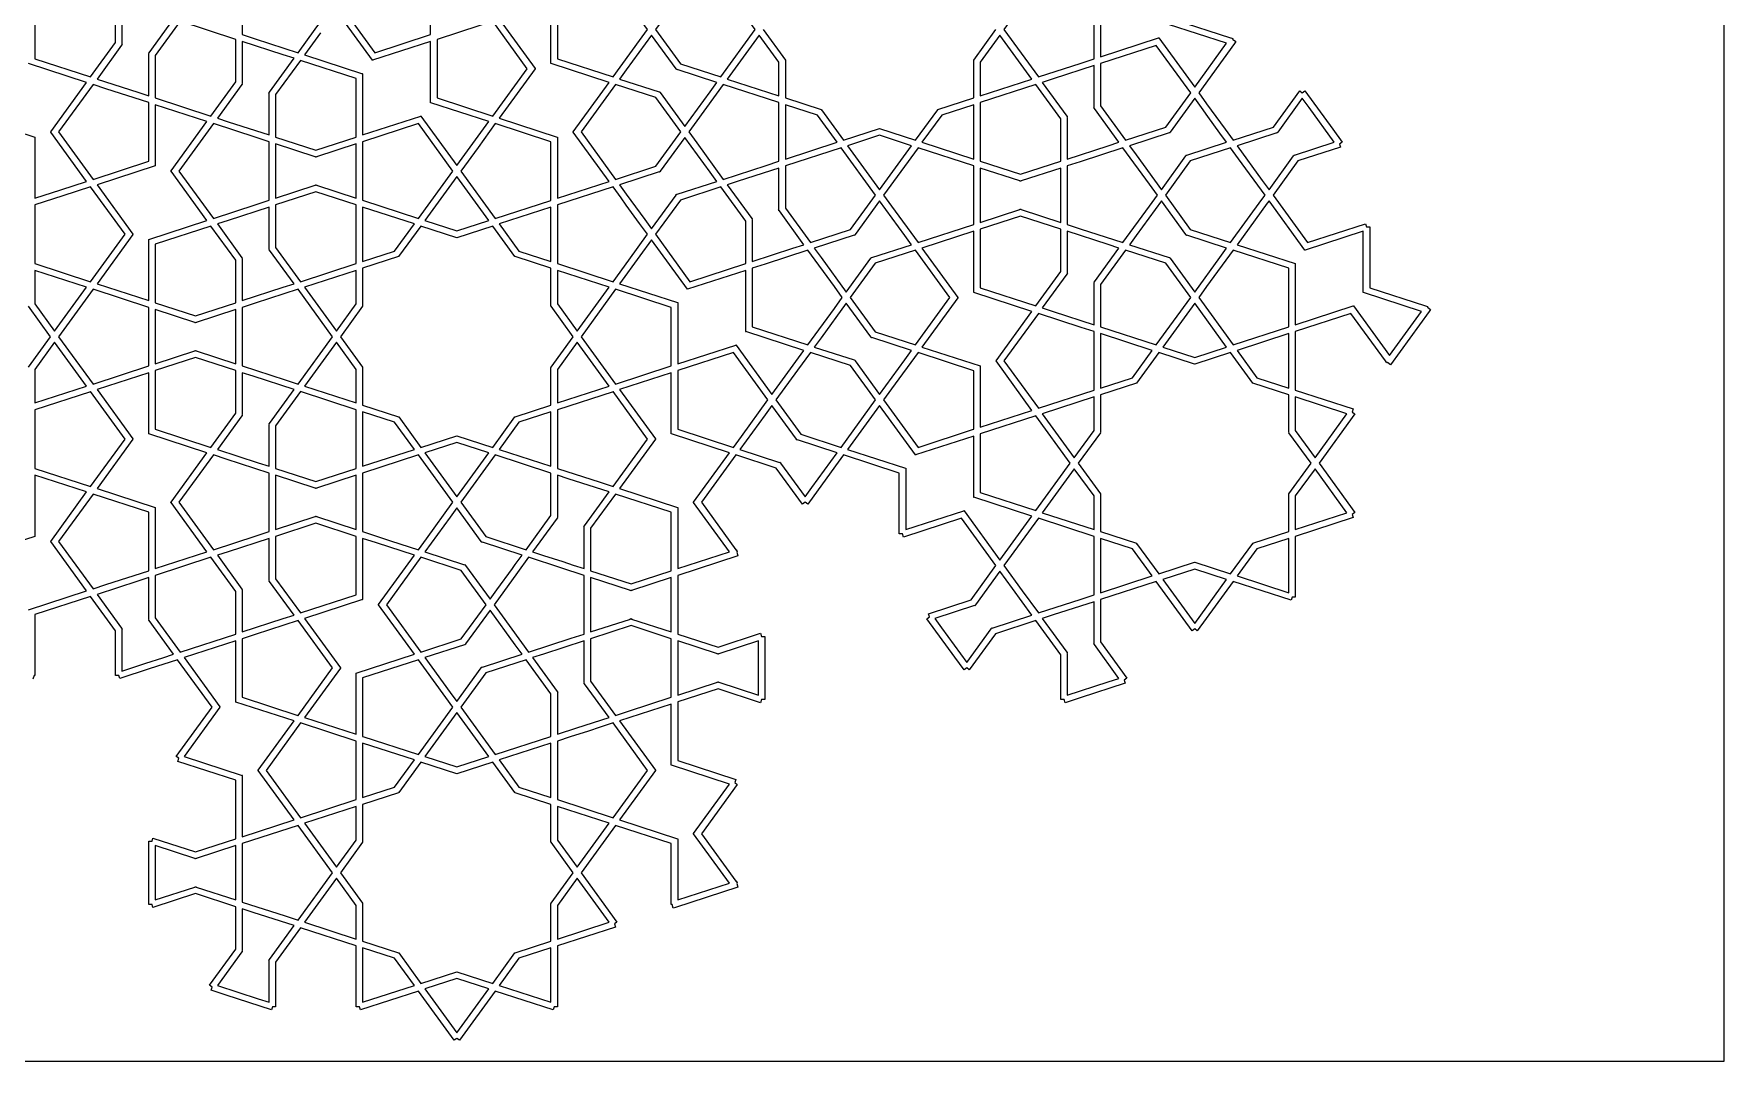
# Model space of a CAD drawing. Header units: millimetres. Extents: x -355 to 355, y -355 to 355.
# Drawn here: x -37.6 to 355, y -355 to -116.4 of the extents above; entities that cross this region are included whole.
import ezdxf

# ---------------------------------------------------------------- set-up
doc = ezdxf.new("R2010")
doc.units = ezdxf.units.MM
for name, color, linetype, true_color in [('canvas_boundary', 7, 'Continuous', 0x505050), ('strapwork_inner', 7, 'Continuous', 0xff8000), ('strapwork_outer', 7, 'Continuous', 0xff0000)]:
    doc.layers.add(name, color=color, linetype=linetype, true_color=true_color)

msp = doc.modelspace()

# ---------------------------------------------------------------- linework, layer by layer
at = {"layer": 'canvas_boundary'}
msp.add_lwpolyline([(-355, -355), (355, -355), (355, 355), (-355, 355)], close=True, dxfattribs=at)
at = {"layer": 'strapwork_inner', "true_color": 0xff8000}
for points in [[(23.8, -120.81), (27.8, -115.3), (31.8, -109.8), (27.8, -104.3), (23.8, -98.79), (10.86, -103), (10.86, -116.6), (13.86, -117.58)], [(48.8, -98.79), (39.44, -101.84), (33.65, -109.8), (41.65, -120.81), (54.59, -116.6), (54.59, -106.76)], [(-18.59, -108.61), (-27.95, -105.57), (-37.31, -108.61), (-37.31, -122.22), (-24.38, -126.42), (-18.59, -118.45)], [(103.12, -112.87), (103.12, -112.87), (96.98, -104.41), (87.03, -107.64), (84.04, -108.61), (84.04, -122.22), (96.98, -126.42), (103.12, -117.96), (103.12, -117.96), (104.97, -115.41)], [(121.98, -104.41), (112.61, -107.45), (106.83, -115.41), (112.61, -123.38), (121.98, -126.42), (129.97, -115.41)], [(205.67, -123.19), (208.67, -122.22), (208.67, -108.61), (195.73, -104.41), (195.72, -104.42), (187.73, -115.41), (195.73, -126.42)], [(-10.86, -121.12), (-10.94, -121.06), (-10.86, -120.97), (-10.86, -120.84), (-10.77, -120.84), (-5.08, -113), (-14.56, -109.92), (-17.09, -109.1), (-17.09, -118.79), (-17.02, -118.84), (-17.09, -118.94), (-17.09, -119.07), (-17.18, -119.07), (-22.88, -126.91), (-13.4, -129.99), (-10.86, -130.81)], [(-9.36, -131.3), (3.58, -135.5), (9.36, -127.54), (9.36, -117.69), (-3.58, -113.49), (-9.36, -121.45)], [(69.03, -113.49), (69.02, -113.49), (66.03, -114.46), (56.09, -117.69), (56.09, -131.3), (69.03, -135.5), (77.02, -124.5)], [(105.9, -116.69), (100.04, -124.75), (100.04, -124.75), (98.48, -126.91), (107.7, -129.9), (107.77, -129.85), (107.84, -129.95), (107.96, -129.99), (107.93, -130.07), (113.63, -137.91), (119.49, -129.85), (119.49, -129.85), (121.05, -127.7), (111.83, -124.7), (111.76, -124.75), (111.69, -124.65), (111.57, -124.62), (111.6, -124.53)], [(130.9, -116.69), (123.48, -126.91), (135.49, -130.81), (135.49, -123)], [(182.21, -130.81), (194.23, -126.91), (186.8, -116.69), (182.21, -123)], [(20.34, -121.26), (10.86, -118.18), (10.86, -127.87), (10.93, -127.92), (10.86, -128.02), (10.86, -128.15), (10.77, -128.15), (5.08, -135.99), (7.61, -136.81), (17.09, -139.89), (17.09, -130.2), (17.01, -130.15), (17.09, -130.05), (17.09, -129.92), (17.18, -129.92), (22.87, -122.08)], [(225.31, -138.07), (231.1, -130.12), (231.1, -130.11), (223.1, -119.1), (210.17, -123.31), (210.17, -133.15), (215.95, -141.12)], [(37.31, -126.77), (24.37, -122.57), (18.59, -130.53), (18.59, -140.38), (27.95, -143.42), (37.31, -140.38)], [(214.45, -141.6), (208.75, -133.76), (208.67, -133.76), (208.67, -133.64), (208.59, -133.54), (208.67, -133.49), (208.67, -123.79), (199.19, -126.87), (196.65, -127.7), (202.35, -135.54), (202.44, -135.54), (202.44, -135.66), (202.51, -135.76), (202.44, -135.81), (202.44, -145.51), (211.92, -142.43)], [(-20.81, -129.16), (-23.8, -128.18), (-31.8, -139.19), (-23.8, -150.2), (-10.86, -145.99), (-10.86, -132.39)], [(106.91, -131.23), (97.55, -128.18), (89.55, -139.19), (97.55, -150.2), (106.91, -147.15), (112.7, -139.19)], [(132.49, -146.97), (135.49, -145.99), (135.49, -132.39), (122.55, -128.18), (116.4, -136.64), (116.4, -136.64), (114.55, -139.19), (116.4, -141.74), (116.4, -141.74), (122.55, -150.2), (132.49, -146.97)], [(195.15, -128.18), (182.21, -132.39), (182.21, -145.99), (191.58, -149.03), (200.94, -145.99), (200.94, -136.15)], [(-10.86, -164.16), (-10.86, -164.14), (-10.83, -164.14), (2.65, -159.76), (-5.68, -148.3), (-5.71, -148.28), (-5.7, -148.27), (-5.71, -148.26), (-5.68, -148.24), (2.65, -136.78), (-9.36, -132.87), (-9.36, -147.05), (-9.35, -147.08), (-9.36, -147.08), (-9.36, -147.09), (-9.4, -147.09), (-22.88, -151.47), (-14.54, -162.94), (-14.52, -162.96), (-14.52, -162.97), (-14.52, -162.97), (-14.54, -162.99), (-22.88, -174.46), (-10.86, -178.36), (-10.86, -164.19), (-10.87, -164.16)], [(149, -141.6), (144.41, -135.29), (136.99, -132.88), (136.99, -145.51)], [(168.7, -141.6), (180.71, -145.51), (180.71, -132.88), (173.29, -135.29)], [(230, -144.77), (229.97, -144.68), (230.09, -144.64), (230.16, -144.54), (230.23, -144.6), (239.45, -141.6), (237.89, -139.45), (235.08, -135.58), (233.59, -133.54), (232.03, -131.38), (226.33, -139.23), (226.36, -139.31), (226.24, -139.35), (226.17, -139.45), (226.1, -139.4), (216.88, -142.39), (218.44, -144.54), (224.3, -152.61)], [(251.1, -139.4), (241.88, -142.39), (247.74, -150.46), (249.3, -152.61), (255, -144.77), (254.97, -144.68), (255.09, -144.64), (255.16, -144.54), (255.23, -144.6), (264.45, -141.6), (258.59, -133.54), (257.03, -131.38), (251.33, -139.23), (251.36, -139.31), (251.24, -139.35), (251.17, -139.45)], [(4.15, -137.26), (-3.85, -148.27), (4.15, -159.28), (14.09, -156.05), (14.09, -156.05), (17.09, -155.07), (17.09, -151.92), (17.09, -151.92), (17.09, -141.47), (14.09, -140.5), (4.16, -137.27), (4.16, -137.27)], [(38.81, -155.07), (51.75, -159.28), (59.75, -148.27), (51.75, -137.26), (38.81, -141.47), (38.81, -151.92), (38.81, -151.92)], [(69.6, -137.27), (65.6, -142.77), (61.6, -148.27), (69.6, -159.28), (82.53, -155.08), (82.54, -155.07), (82.54, -141.47)], [(107.69, -148.48), (98.48, -151.47), (100.04, -153.63), (104.34, -159.54), (105.9, -161.69), (111.6, -153.85), (111.57, -153.76), (111.69, -153.73), (111.76, -153.63), (111.83, -153.68), (121.05, -150.68), (119.49, -148.53), (119.49, -148.53), (113.63, -140.47), (107.93, -148.31), (107.96, -148.39), (107.84, -148.43), (107.77, -148.53)], [(166.28, -142.39), (158.85, -139.98), (151.43, -142.39), (158.85, -152.61)], [(18.59, -141.96), (18.59, -144.62), (18.59, -144.62), (18.59, -154.59), (27.8, -151.59), (27.83, -151.51), (27.95, -151.54), (28.07, -151.51), (28.09, -151.59), (37.31, -154.59), (37.31, -144.62), (37.31, -144.62), (37.31, -141.96), (28.09, -144.95), (28.07, -145.04), (27.95, -145), (27.83, -145.04), (27.8, -144.95)], [(152.14, -161.85), (157.92, -153.89), (149.93, -142.88), (136.99, -147.08), (136.99, -156.93), (142.78, -164.89)], [(167.78, -142.88), (159.78, -153.89), (161.63, -156.43), (167.78, -164.89), (180.71, -160.69), (180.71, -157.54), (180.71, -150.23), (180.71, -147.08)], [(202.44, -157.54), (202.44, -160.69), (205.44, -161.66), (215.38, -164.89), (221.52, -156.43), (223.38, -153.89), (221.52, -151.34), (215.38, -142.88), (205.44, -146.11), (202.44, -147.08), (202.44, -150.23)], [(225.23, -153.89), (231.02, -161.85), (240.38, -164.89), (247.64, -154.89), (248.38, -153.89), (242.23, -145.43), (240.38, -142.88), (231.02, -145.92)], [(141.28, -165.38), (135.58, -157.54), (135.49, -157.54), (135.49, -157.41), (135.42, -157.31), (135.49, -157.26), (135.49, -147.57), (126.01, -150.65), (126.01, -150.65), (123.48, -151.47), (129.17, -159.31), (129.26, -159.31), (129.26, -159.44), (129.34, -159.54), (129.26, -159.59), (129.26, -169.28), (138.74, -166.2), (138.74, -166.2)], [(191.46, -157.12), (191.58, -157.16), (191.69, -157.12), (191.72, -157.2), (200.94, -160.2), (200.94, -157.54), (200.94, -150.23), (200.94, -147.57), (191.72, -150.57), (191.69, -150.65), (191.58, -150.61), (191.46, -150.65), (191.43, -150.57), (182.21, -147.57), (182.21, -150.23), (182.21, -157.54), (182.21, -160.2), (191.43, -157.2)], [(-24.38, -173.97), (-16.38, -162.97), (-24.38, -151.96), (-30.84, -154.06), (-37.31, -156.16), (-37.31, -169.77), (-24.39, -173.97)], [(60.68, -162.18), (68.1, -159.77), (60.68, -149.55), (53.25, -159.76)], [(104.97, -162.97), (103.12, -160.42), (100.04, -156.18), (98.83, -154.51), (96.98, -151.96), (84.04, -156.16), (84.04, -169.77), (96.98, -173.97), (100.63, -168.95)], [(127.76, -159.92), (121.98, -151.96), (112.61, -155), (106.83, -162.96), (106.83, -162.97), (114.82, -173.97), (127.76, -169.77)], [(7.61, -159.73), (7.61, -159.73), (5.08, -160.55), (10.77, -168.4), (10.86, -168.4), (10.86, -168.52), (10.93, -168.62), (10.86, -168.67), (10.86, -178.36), (20.34, -175.28), (20.34, -175.28), (22.87, -174.46), (17.18, -166.62), (17.09, -166.62), (17.09, -166.5), (17.01, -166.4), (17.09, -166.34), (17.09, -156.65)], [(37.31, -156.16), (27.95, -153.12), (18.59, -156.16), (18.59, -166.01), (24.37, -173.97), (37.31, -169.77)], [(38.81, -156.65), (38.81, -169.28), (46.24, -166.87), (50.82, -160.55)], [(82.54, -156.65), (70.53, -160.55), (75.11, -166.87), (82.54, -169.28)], [(166.28, -165.38), (164.71, -163.23), (158.85, -155.16), (153.15, -163), (153.18, -163.09), (153.07, -163.13), (152.99, -163.23), (152.92, -163.17), (143.7, -166.17), (145.27, -168.32), (145.27, -168.32), (151.13, -176.39), (156.82, -168.54), (156.8, -168.46), (156.91, -168.42), (156.99, -168.32), (157.06, -168.37)], [(237.89, -168.32), (239.45, -166.17), (230.23, -163.17), (230.16, -163.23), (230.09, -163.13), (229.97, -163.09), (230, -163), (224.3, -155.16), (218.44, -163.23), (216.88, -165.38), (226.1, -168.37), (226.17, -168.32), (226.24, -168.42), (226.36, -168.46), (226.33, -168.54), (232.03, -176.39)], [(249.3, -155.16), (248.86, -155.77), (241.88, -165.38), (255.36, -169.76), (255.39, -169.76), (255.39, -169.77), (255.4, -169.77), (255.39, -169.8), (255.39, -183.98), (268.87, -179.6), (268.9, -179.58), (268.9, -179.59), (268.91, -179.58), (268.92, -179.61), (277.25, -191.08), (284.68, -180.86), (271.2, -176.48), (271.17, -176.48), (271.17, -176.47), (271.16, -176.47), (271.17, -176.44), (271.17, -162.26), (257.69, -166.64), (257.66, -166.66), (257.65, -166.65), (257.64, -166.66), (257.63, -166.63)], [(191.58, -158.74), (182.21, -161.78), (182.21, -175.38), (195.15, -179.59), (200.94, -171.62), (200.94, -161.78)], [(-9.36, -178.85), (0, -181.89), (9.36, -178.85), (9.36, -169.01), (3.58, -161.04), (-9.36, -165.25)], [(74.23, -168.09), (74.17, -168.13), (69.03, -161.04), (60.69, -163.75), (60.68, -163.69), (60.66, -163.75), (52.32, -161.04), (47.17, -168.13), (47.13, -168.09), (47.14, -168.15), (38.81, -170.86), (38.81, -179.62), (38.75, -179.62), (38.8, -179.66), (33.65, -186.74), (38.8, -193.83), (38.75, -193.87), (38.81, -193.87), (38.81, -202.63), (47.14, -205.33), (47.13, -205.39), (47.18, -205.36), (52.32, -212.44), (60.66, -209.74), (60.68, -209.8), (60.69, -209.74), (69.03, -212.44), (74.18, -205.36), (74.23, -205.39), (74.21, -205.33), (82.54, -202.63), (82.54, -193.87), (82.6, -193.87), (82.55, -193.83), (87.7, -186.74), (82.55, -179.66), (82.6, -179.62), (82.54, -179.62), (82.54, -170.86), (74.21, -168.15)], [(105.9, -164.24), (103.2, -167.96), (98.48, -174.46), (111.96, -178.84), (111.99, -178.84), (111.99, -178.85), (112, -178.85), (111.99, -178.88), (111.99, -193.06), (125.47, -188.68), (125.49, -188.66), (125.5, -188.67), (125.51, -188.66), (125.52, -188.69), (133.85, -200.16), (138.79, -193.37), (141.28, -189.94), (127.8, -185.56), (127.76, -185.56), (127.76, -185.55), (127.75, -185.55), (127.76, -185.52), (127.76, -171.35), (114.28, -175.73), (114.26, -175.74), (114.25, -175.74), (114.24, -175.74), (114.23, -175.71)], [(180.71, -162.26), (168.7, -166.17), (177.03, -177.63), (177.06, -177.65), (177.05, -177.66), (177.06, -177.67), (177.03, -177.69), (168.7, -189.16), (182.18, -193.54), (182.21, -193.54), (182.21, -193.55), (182.22, -193.55), (182.21, -193.58), (182.21, -207.75), (194.23, -203.85), (185.9, -192.38), (185.87, -192.36), (185.88, -192.36), (185.87, -192.35), (185.9, -192.33), (194.23, -180.86), (180.75, -176.48), (180.71, -176.48), (180.71, -176.47), (180.7, -176.47), (180.71, -176.44)], [(202.44, -162.26), (202.44, -171.96), (202.51, -172.01), (202.44, -172.11), (202.44, -172.23), (202.35, -172.23), (196.65, -180.07), (199.19, -180.9), (208.67, -183.98), (208.67, -174.28), (208.59, -174.23), (208.67, -174.13), (208.67, -174.01), (208.75, -174.01), (214.45, -166.17), (211.92, -165.34)], [(129.26, -170.86), (129.26, -184.46), (142.2, -188.67), (142.21, -188.66), (142.21, -188.66), (148.35, -180.21), (148.35, -180.21), (150.2, -177.66), (148.35, -175.11), (148.35, -175.11), (142.2, -166.65), (132.26, -169.89), (132.26, -169.89)], [(152.05, -177.66), (157.84, -185.63), (167.2, -188.67), (175.2, -177.66), (167.2, -166.65), (167.19, -166.66), (157.84, -169.7)], [(231.1, -177.66), (225.31, -169.7), (215.95, -166.65), (210.17, -174.62), (210.17, -184.46), (223.1, -188.67)], [(240.95, -188.67), (253.89, -184.46), (253.89, -170.86), (240.95, -166.65), (240.95, -166.66), (234.81, -175.11), (232.96, -177.66)], [(-37.31, -179.15), (-32.73, -185.47), (-25.3, -175.25), (-37.31, -171.35)], [(25.3, -175.25), (32.72, -185.47), (37.31, -179.15), (37.31, -171.35)], [(96.05, -175.25), (84.04, -171.35), (84.04, -179.15), (88.63, -185.47)], [(-10.86, -179.94), (-23.8, -175.74), (-31.8, -186.74), (-23.8, -197.75), (-10.86, -193.54), (-10.86, -190.39)], [(10.86, -183.09), (10.86, -193.54), (20.81, -196.78), (20.81, -196.78), (23.8, -197.75), (31.8, -186.74), (23.8, -175.74), (13.86, -178.97), (13.86, -178.97), (10.86, -179.94), (10.86, -183.09)], [(110.49, -193.55), (110.49, -179.94), (97.55, -175.74), (97.54, -175.74), (89.55, -186.74), (97.55, -197.75)], [(0, -183.47), (-0.12, -183.51), (-0.15, -183.42), (-9.36, -180.43), (-9.36, -183.09), (-9.36, -193.06), (-0.15, -190.06), (-0.12, -189.98), (0, -190.01), (0.12, -189.98), (0.14, -190.06), (9.36, -193.06), (9.36, -190.4), (9.36, -190.4), (9.36, -180.43), (0.14, -183.42), (0.12, -183.51)], [(151.13, -178.94), (145.27, -187), (145.27, -187), (143.7, -189.15), (152.92, -192.15), (152.99, -192.1), (153.07, -192.2), (153.18, -192.24), (153.15, -192.32), (158.85, -200.16), (164.71, -192.1), (164.71, -192.1), (166.28, -189.94), (157.06, -186.95), (156.99, -187), (156.91, -186.9), (156.8, -186.86), (156.82, -186.78)], [(224.6, -189.16), (232.03, -191.57), (239.45, -189.16), (232.03, -178.94)], [(187.73, -192.36), (195.73, -203.36), (208.67, -199.16), (208.67, -185.55), (205.67, -184.58), (195.73, -181.35)], [(-37.31, -194.33), (-37.31, -202.14), (-25.3, -198.24), (-32.73, -188.02)], [(37.31, -194.33), (32.72, -188.02), (25.3, -198.24), (37.31, -202.14)], [(84.04, -194.33), (84.04, -202.14), (96.05, -198.24), (88.63, -188.02)], [(210.17, -186.04), (210.17, -198.67), (217.59, -196.26), (222.18, -189.94)], [(253.89, -186.04), (241.88, -189.94), (246.47, -196.26), (253.89, -198.67)], [(-9.36, -208.24), (3.58, -212.44), (9.36, -204.48), (9.36, -194.63), (0, -191.59), (-9.36, -194.63)], [(132.92, -201.44), (124.93, -190.43), (111.99, -194.63), (111.99, -208.24), (124.93, -212.44), (126.78, -209.9)], [(140.57, -209.4), (149.93, -212.44), (157.92, -201.44), (152.14, -193.47), (142.78, -190.43), (139.79, -194.54), (134.78, -201.44)], [(167.78, -212.44), (180.7, -208.24), (180.71, -208.24), (180.71, -194.64), (167.78, -190.43), (161.63, -198.89), (161.63, -198.89), (159.78, -201.44)], [(210.1, -209.01), (210.15, -209.04), (205, -216.13), (210.15, -223.22), (210.1, -223.26), (210.17, -223.26), (210.17, -232.02), (218.5, -234.72), (218.48, -234.78), (218.53, -234.75), (223.68, -241.83), (232.01, -239.13), (232.03, -239.19), (232.05, -239.13), (240.38, -241.83), (245.53, -234.75), (245.58, -234.78), (245.56, -234.72), (253.89, -232.02), (253.89, -223.26), (253.95, -223.26), (253.9, -223.22), (259.05, -216.13), (253.9, -209.05), (253.95, -209.01), (253.89, -209.01), (253.89, -200.25), (245.56, -197.54), (245.58, -197.48), (245.53, -197.52), (240.38, -190.43), (232.05, -193.14), (232.03, -193.08), (232.01, -193.14), (223.68, -190.43), (218.53, -197.52), (218.48, -197.48), (218.5, -197.54), (210.17, -200.25), (210.17, -209.01)], [(-9.4, -226.39), (-9.36, -226.39), (-9.36, -226.4), (-9.35, -226.41), (-9.36, -226.44), (-9.36, -240.61), (2.65, -236.71), (-5.68, -225.24), (-5.71, -225.22), (-5.7, -225.21), (-5.71, -225.2), (-5.68, -225.19), (2.65, -213.72), (-10.83, -209.34), (-10.86, -209.34), (-10.86, -209.33), (-10.87, -209.33), (-10.86, -209.3), (-10.86, -195.12), (-22.88, -199.02), (-14.54, -210.49), (-14.52, -210.51), (-14.52, -210.52), (-14.52, -210.53), (-14.54, -210.55), (-22.88, -222.01)], [(13.39, -195.95), (13.39, -195.94), (10.86, -195.12), (10.86, -204.81), (10.93, -204.87), (10.86, -204.97), (10.86, -205.09), (10.77, -205.09), (5.08, -212.93), (14.56, -216.01), (14.56, -216.01), (17.09, -216.83), (17.09, -207.14), (17.01, -207.09), (17.09, -206.99), (17.09, -206.87), (17.18, -206.87), (22.87, -199.03)], [(106.83, -210.53), (106.81, -210.55), (98.48, -222.01), (111.96, -226.39), (111.99, -226.39), (111.99, -226.4), (112, -226.41), (111.99, -226.44), (111.99, -240.61), (124, -236.71), (115.67, -225.24), (115.64, -225.22), (115.65, -225.21), (115.64, -225.21), (115.67, -225.19), (124, -213.72), (110.52, -209.34), (110.49, -209.34), (110.49, -209.33), (110.48, -209.33), (110.49, -209.3), (110.49, -195.12), (98.48, -199.03), (106.81, -210.49), (106.83, -210.51), (106.83, -210.52)], [(-16.38, -210.52), (-24.38, -199.51), (-24.39, -199.52), (-37.31, -203.72), (-37.31, -217.32), (-24.38, -221.52)], [(37.31, -203.72), (24.37, -199.51), (18.59, -207.48), (18.59, -217.32), (27.95, -220.36), (37.31, -217.32)], [(96.98, -221.53), (104.97, -210.52), (96.98, -199.51), (96.97, -199.52), (84.04, -203.72), (84.04, -217.32), (93.98, -220.55)], [(139.52, -210.64), (139.55, -210.55), (133.85, -202.71), (132.29, -204.87), (126.43, -212.93), (135.65, -215.93), (135.72, -215.87), (135.79, -215.97), (135.91, -216.01), (135.88, -216.1), (141.58, -223.94), (143.14, -221.78), (149, -213.72), (139.78, -210.72), (139.71, -210.78), (139.64, -210.68)], [(180.71, -224.04), (180.71, -224.02), (180.7, -224.02), (180.71, -223.99), (180.71, -209.82), (167.23, -214.2), (167.21, -214.22), (167.2, -214.21), (167.19, -214.21), (167.18, -214.18), (158.85, -202.71), (151.43, -212.93), (164.91, -217.31), (164.94, -217.31), (164.94, -217.32), (164.95, -217.32), (164.94, -217.36), (164.94, -231.53), (178.42, -227.15), (178.45, -227.13), (178.45, -227.14), (178.46, -227.14), (178.47, -227.17), (186.8, -238.63), (194.23, -228.41), (180.75, -224.04)], [(208.67, -200.74), (196.65, -204.64), (204.08, -214.86), (208.67, -208.54)], [(255.39, -208.54), (259.98, -214.86), (267.4, -204.64), (255.39, -200.74)], [(46.24, -206.62), (38.81, -204.2), (38.81, -216.83), (50.82, -212.93)], [(82.54, -204.2), (75.11, -206.62), (70.53, -212.93), (82.54, -216.83)], [(203.15, -216.13), (195.15, -205.13), (182.21, -209.33), (182.21, -222.93), (195.15, -227.14), (195.16, -227.13), (195.16, -227.13)], [(60.68, -223.94), (68.1, -213.72), (60.68, -211.31), (53.25, -213.72)], [(4.15, -236.22), (4.16, -236.22), (4.16, -236.22), (14.09, -232.99), (14.09, -232.99), (17.09, -232.02), (17.09, -228.87), (17.09, -228.87), (17.09, -218.41), (7.14, -215.18), (7.14, -215.18), (4.15, -214.21), (-3.85, -225.21)], [(38.81, -232.02), (45.3, -234.12), (51.75, -236.22), (53.6, -233.67), (59.75, -225.21), (51.75, -214.21), (38.81, -218.41), (38.81, -228.87)], [(82.54, -228.26), (82.54, -218.41), (69.6, -214.21), (61.6, -225.21), (67.39, -233.18), (76.75, -236.22)], [(18.59, -218.9), (18.59, -221.56), (18.59, -221.56), (18.59, -231.53), (27.8, -228.53), (27.83, -228.45), (27.95, -228.49), (28.07, -228.45), (28.09, -228.53), (37.31, -231.53), (37.31, -221.56), (37.31, -218.9), (28.09, -221.89), (28.07, -221.98), (27.95, -221.94), (27.83, -221.98), (27.8, -221.89)], [(84.04, -228.87), (83.95, -228.87), (78.25, -236.71), (80.78, -237.53), (85.28, -238.99), (87.73, -239.79), (90.26, -240.61), (90.26, -230.92), (90.19, -230.87), (90.26, -230.77), (90.26, -230.64), (90.35, -230.64), (96.05, -222.8), (86.57, -219.72), (84.04, -218.9), (84.04, -228.59), (84.11, -228.64), (84.04, -228.74)], [(208.67, -223.72), (204.08, -217.41), (196.65, -227.63), (208.67, -231.53)], [(255.39, -231.53), (267.4, -227.63), (259.98, -217.41), (255.39, -223.72)], [(-10.86, -241.1), (-10.86, -227.49), (-23.79, -223.29), (-23.8, -223.29), (-31.8, -234.29), (-23.8, -245.3), (-20.81, -244.33)], [(110.48, -241.1), (110.49, -241.1), (110.49, -241.1), (110.49, -227.49), (97.55, -223.29), (91.76, -231.25), (91.76, -241.1), (101.13, -244.14)], [(62.61, -239.75), (62.73, -239.79), (62.7, -239.87), (68.4, -247.71), (69.97, -245.56), (73.57, -240.6), (74.26, -239.65), (75.82, -237.5), (66.61, -234.5), (66.53, -234.55), (66.46, -234.45), (66.34, -234.42), (66.37, -234.33), (60.68, -226.49), (59.11, -228.64), (53.25, -236.71), (62.47, -239.7), (62.54, -239.65)], [(37.31, -233.11), (27.95, -230.06), (18.59, -233.11), (18.59, -242.95), (24.37, -250.91), (37.31, -246.71)], [(191.97, -245.75), (195.73, -250.91), (205.67, -247.68), (205.67, -247.68), (208.67, -246.71), (208.67, -233.11), (195.73, -228.9), (187.73, -239.91)], [(17.09, -243.56), (17.09, -243.44), (17.01, -243.34), (17.09, -243.29), (17.09, -233.59), (7.61, -236.67), (7.61, -236.67), (5.08, -237.5), (10.77, -245.34), (10.86, -245.34), (10.86, -245.46), (10.93, -245.56), (10.86, -245.61), (10.86, -255.3), (20.34, -252.22), (20.34, -252.22), (22.87, -251.4), (17.18, -243.56)], [(25.3, -275.18), (37.31, -279.08), (37.31, -264.91), (37.3, -264.88), (37.31, -264.87), (37.31, -264.86), (37.34, -264.86), (50.82, -260.48), (42.49, -249.02), (42.47, -249), (42.47, -248.99), (42.47, -248.98), (42.49, -248.96), (50.82, -237.5), (42.02, -234.64), (38.81, -233.59), (38.81, -247.77), (38.82, -247.8), (38.81, -247.8), (38.81, -247.81), (38.78, -247.81), (25.3, -252.19), (33.63, -263.66), (33.66, -263.68), (33.65, -263.68), (33.66, -263.69), (33.63, -263.71)], [(217.59, -236.01), (210.17, -233.59), (210.17, -246.22), (222.18, -242.32)], [(241.88, -242.32), (253.89, -246.22), (253.89, -233.59), (246.47, -236.01)], [(-9.36, -252.03), (-3.58, -260), (9.36, -255.79), (9.36, -245.95), (3.58, -237.98), (-9.36, -242.19)], [(61.69, -241.03), (52.32, -237.98), (44.33, -248.99), (52.32, -260), (61.69, -256.95), (67.47, -248.99)], [(69.33, -248.99), (71.18, -251.54), (77.32, -260), (87.27, -256.77), (90.26, -255.79), (90.26, -252.64), (90.26, -242.19), (84.82, -240.42), (77.32, -237.98), (74.79, -241.48)], [(-7.61, -261.31), (-5.08, -260.48), (-10.77, -252.64), (-10.86, -252.64), (-10.86, -252.52), (-10.94, -252.42), (-10.86, -252.37), (-10.86, -242.67), (-13.4, -243.5), (-22.88, -246.58), (-17.18, -254.42), (-17.09, -254.42), (-17.09, -254.54), (-17.02, -254.64), (-17.09, -254.69), (-17.09, -264.39), (-14.56, -263.56), (-11.51, -262.57)], [(100.98, -245.67), (91.76, -242.68), (91.76, -245.34), (91.76, -255.31), (100.98, -252.31), (101.01, -252.22), (101.13, -252.26), (101.24, -252.22), (101.27, -252.31), (110.49, -255.31), (110.49, -245.34), (110.49, -242.68), (101.27, -245.67), (101.24, -245.76), (101.13, -245.72), (101.01, -245.76)], [(173.22, -254.34), (179.08, -262.41), (184.77, -254.57), (184.75, -254.48), (184.86, -254.44), (184.94, -254.34), (185.01, -254.4), (194.23, -251.4), (189.71, -245.19), (186.8, -241.18), (181.11, -249.03), (181.13, -249.11), (181.02, -249.15), (180.94, -249.25), (180.87, -249.2), (171.65, -252.19)], [(224.6, -243.11), (232.03, -253.33), (239.45, -243.11), (232.03, -240.7)], [(66.46, -263.53), (66.53, -263.43), (66.61, -263.48), (75.82, -260.48), (74.26, -258.33), (68.4, -250.27), (62.7, -258.11), (62.73, -258.19), (62.61, -258.23), (62.54, -258.33), (62.47, -258.28), (53.25, -261.27), (59.11, -269.34), (60.68, -271.49), (66.37, -263.65), (66.34, -263.56)], [(208.67, -257.98), (208.67, -248.29), (199.19, -251.37), (199.19, -251.37), (196.65, -252.19), (202.35, -260.03), (202.44, -260.03), (202.44, -260.16), (202.51, -260.25), (202.44, -260.31), (202.44, -270), (211.92, -266.92), (211.92, -266.92), (214.45, -266.1), (208.75, -258.26), (208.67, -258.26), (208.67, -258.13), (208.59, -258.03)], [(23.79, -274.69), (23.8, -274.69), (31.8, -263.68), (23.8, -252.68), (13.86, -255.91), (13.86, -255.91), (10.86, -256.88), (10.86, -270.49)], [(100.55, -273.72), (110.49, -270.49), (110.49, -260.03), (110.49, -256.88), (101.13, -253.84), (91.76, -256.88), (91.76, -266.73), (97.55, -274.69)], [(5.71, -272.76), (5.7, -272.77), (5.71, -272.77), (5.68, -272.79), (-2.65, -284.26), (10.83, -288.64), (10.86, -288.64), (10.86, -288.65), (10.87, -288.65), (10.86, -288.68), (10.86, -302.86), (22.87, -298.95), (14.54, -287.49), (14.52, -287.47), (14.52, -287.46), (14.52, -287.45), (14.54, -287.43), (22.87, -275.97), (9.39, -271.59), (9.36, -271.59), (9.36, -271.58), (9.35, -271.57), (9.36, -271.54), (9.36, -257.37), (-2.65, -261.27), (5.68, -272.74)], [(84.04, -269.11), (84.04, -269.24), (84.11, -269.34), (84.04, -269.39), (84.04, -279.08), (88.57, -277.61), (96.05, -275.18), (90.35, -267.34), (90.26, -267.34), (90.26, -267.21), (90.19, -267.11), (90.26, -267.06), (90.26, -257.37), (80.78, -260.45), (78.25, -261.27), (83.95, -269.11)], [(121.47, -266.92), (121.5, -267), (130.71, -270), (130.71, -267.34), (130.71, -260.03), (130.71, -257.37), (121.5, -260.36), (121.47, -260.45), (121.35, -260.41), (121.23, -260.45), (121.21, -260.36), (111.99, -257.37), (111.99, -267.34), (111.99, -270), (121.21, -267), (121.23, -266.92), (121.35, -266.96)], [(59.75, -272.77), (53.6, -264.31), (51.75, -261.76), (38.81, -265.96), (38.81, -279.57), (38.82, -279.57), (51.75, -283.77)], [(76.75, -261.76), (67.39, -264.8), (61.6, -272.77), (69.6, -283.77), (82.54, -279.57), (82.54, -269.72)], [(53.25, -284.26), (60.68, -286.67), (68.1, -284.26), (60.68, -274.04)], [(106.83, -287.47), (106.81, -287.49), (98.48, -298.96), (111.96, -303.33), (111.99, -303.33), (111.99, -303.35), (112, -303.35), (111.99, -303.38), (111.99, -317.55), (124, -313.65), (115.67, -302.18), (115.64, -302.16), (115.65, -302.16), (115.64, -302.15), (115.67, -302.13), (124, -290.66), (110.52, -286.28), (110.49, -286.28), (110.49, -286.27), (110.48, -286.27), (110.49, -286.24), (110.49, -272.06), (98.48, -275.97), (106.81, -287.43), (106.83, -287.45), (106.83, -287.46)], [(37.31, -280.66), (24.37, -276.45), (16.38, -287.46), (24.37, -298.47), (24.38, -298.46), (24.38, -298.46), (37.31, -294.26)], [(96.98, -276.45), (93.98, -277.43), (91.22, -278.32), (87.03, -279.69), (84.04, -280.66), (84.04, -294.26), (96.98, -298.47), (104.97, -287.46)], [(50.82, -285.05), (38.81, -281.15), (38.81, -293.78), (46.24, -291.36)], [(70.53, -285.05), (75.11, -291.36), (82.54, -293.78), (82.54, -281.15)], [(74.23, -292.59), (74.18, -292.62), (69.03, -285.54), (60.69, -288.24), (60.68, -288.18), (60.66, -288.24), (52.32, -285.54), (47.18, -292.62), (47.13, -292.59), (47.14, -292.65), (38.81, -295.35), (38.81, -304.11), (38.75, -304.11), (38.8, -304.15), (33.65, -311.24), (38.8, -318.32), (38.75, -318.36), (38.81, -318.36), (38.81, -327.12), (47.14, -329.83), (47.13, -329.89), (47.18, -329.85), (52.32, -336.94), (60.66, -334.23), (60.68, -334.29), (60.69, -334.23), (69.03, -336.94), (74.18, -329.85), (74.23, -329.89), (74.21, -329.83), (82.54, -327.12), (82.54, -318.36), (82.6, -318.36), (82.55, -318.32), (87.7, -311.24), (82.55, -304.15), (82.6, -304.11), (82.54, -304.11), (82.54, -295.35), (74.21, -292.65)], [(37.31, -303.65), (37.31, -295.84), (25.3, -299.74), (32.72, -309.96)], [(96.05, -299.74), (84.04, -295.84), (84.04, -303.65), (88.63, -309.96)], [(23.8, -322.24), (31.8, -311.24), (23.8, -300.23), (10.86, -304.43), (10.86, -307.58), (10.86, -318.04), (20.81, -321.27), (20.81, -321.27)], [(-0.12, -308), (-0.15, -307.92), (-9.36, -304.92), (-9.36, -307.58), (-9.36, -317.55), (-0.15, -314.56), (-0.12, -314.47), (0, -314.51), (0.12, -314.47), (0.14, -314.56), (9.36, -317.55), (9.36, -314.89), (9.36, -304.92), (0.14, -307.92), (0.12, -308), (0, -307.96)], [(25.3, -322.73), (37.31, -326.63), (37.31, -318.83), (32.72, -312.51)], [(84.04, -318.83), (84.04, -326.63), (96.05, -322.73), (88.63, -312.51)], [(13.39, -320.44), (13.39, -320.44), (10.86, -319.62), (10.86, -329.31), (10.93, -329.36), (10.86, -329.46), (10.86, -329.58), (10.77, -329.58), (5.08, -337.43), (14.56, -340.51), (14.56, -340.51), (17.09, -341.33), (17.09, -331.64), (17.01, -331.58), (17.09, -331.48), (17.09, -331.36), (17.18, -331.36), (22.87, -323.52)], [(38.81, -328.7), (38.81, -341.33), (50.82, -337.43), (46.24, -331.11)], [(70.53, -337.43), (82.54, -341.33), (82.54, -328.7), (75.11, -331.11)], [(53.25, -338.21), (60.68, -348.43), (68.1, -338.21), (60.68, -335.8)]]:
    msp.add_lwpolyline(points, close=True, dxfattribs=at)
for points in [[(70.53, -113), (78.86, -124.47), (78.88, -124.49), (78.88, -124.5), (78.88, -124.5), (78.86, -124.52), (70.53, -135.99), (84.01, -140.37), (84.04, -140.37), (84.04, -140.38), (84.05, -140.38), (84.04, -140.41), (84.04, -154.59), (96.05, -150.68), (87.72, -139.22), (87.69, -139.2), (87.7, -139.19), (87.69, -139.18), (87.72, -139.16), (96.05, -127.7), (82.57, -123.32), (82.54, -123.32), (82.54, -123.31), (82.53, -123.3), (82.54, -123.27), (82.54, -109.1)], [(210.17, -107.56), (210.17, -121.73), (223.65, -117.35), (223.67, -117.33), (223.68, -117.34), (223.69, -117.34), (223.7, -117.37), (232.03, -128.83), (239.45, -118.61), (225.97, -114.23)], [(29.01, -116.19), (25.3, -121.29), (38.78, -125.67), (38.81, -125.67), (38.81, -125.68), (38.82, -125.69), (38.81, -125.72), (38.81, -139.89), (52.29, -135.51), (52.32, -135.49), (52.32, -135.5), (52.33, -135.5), (52.34, -135.53), (60.68, -147), (64.39, -141.89), (68.1, -136.78), (54.62, -132.4), (54.59, -132.4), (54.59, -132.39), (54.58, -132.38), (54.59, -132.35), (54.59, -118.18), (41.11, -122.56), (41.08, -122.58), (41.08, -122.57), (41.07, -122.57), (41.06, -122.54), (32.72, -111.08)], [(131.83, -115.41), (136.98, -122.5), (136.93, -122.54), (136.99, -122.54), (136.99, -131.3), (145.32, -134.01), (145.3, -134.06), (145.35, -134.03), (150.5, -141.12), (158.83, -138.41), (158.85, -138.47), (158.87, -138.41), (167.2, -141.12), (172.35, -134.03), (172.4, -134.06), (172.38, -134.01), (180.71, -131.3), (180.71, -122.54), (180.78, -122.54), (180.73, -122.5), (185.88, -115.41)], [(-50.83, -135.99), (-37.35, -140.37), (-37.31, -140.37), (-37.31, -140.38), (-37.3, -140.38), (-37.31, -140.41), (-37.31, -154.59), (-31.31, -152.63), (-25.3, -150.68), (-33.63, -139.22), (-33.66, -139.2), (-33.65, -139.19), (-33.66, -139.18), (-33.63, -139.16), (-25.3, -127.7), (-38.78, -123.32)], [(-38.8, -193.83), (-33.65, -186.74), (-38.8, -179.65)], [(-38.78, -250.17), (-25.3, -245.79), (-33.63, -234.32), (-33.66, -234.3), (-33.65, -234.29), (-33.66, -234.29), (-33.63, -234.27), (-25.3, -222.8), (-37.31, -218.9), (-37.31, -233.07), (-37.3, -233.1), (-37.31, -233.11), (-37.31, -233.12), (-37.35, -233.12), (-50.83, -237.5)]]:
    msp.add_lwpolyline(points, dxfattribs=at)
at = {"layer": 'strapwork_outer', "true_color": 0xff0000}
msp.add_lwpolyline([(227.44, -113.13), (240.38, -117.34), (240.39, -117.33), (240.41, -117.35), (240.9, -117.51), (240.85, -117.67), (241.6, -118.21), (241.27, -118.66), (238.61, -122.33), (232.96, -130.11), (234.81, -132.66), (236.97, -135.63), (239.1, -138.57), (240.95, -141.12), (250.31, -138.07), (256.42, -129.67), (257.03, -130.11), (257.63, -129.67), (264.1, -138.57), (266.27, -141.56), (265.67, -142), (265.9, -142.71), (256.02, -145.92), (250.24, -153.88), (250.23, -153.88), (250.23, -153.89), (258.23, -164.89), (271.68, -160.52), (271.92, -161.23), (272.67, -161.23), (272.67, -175.38), (285.6, -179.59), (285.61, -179.58), (285.64, -179.6), (286.12, -179.75), (286.07, -179.91), (286.82, -180.46), (286.5, -180.91), (277.53, -193.25), (276.78, -192.7), (276.65, -192.8), (276.35, -192.38), (276.32, -192.36), (276.33, -192.36), (268.33, -181.35), (255.39, -185.55), (255.39, -199.16), (268.85, -203.53), (268.62, -204.24), (269.22, -204.69), (260.91, -216.13), (269.22, -227.58), (268.62, -228.02), (268.85, -228.73), (255.39, -233.11), (255.39, -247.26), (254.64, -247.26), (254.41, -247.97), (240.95, -243.6), (232.63, -255.04), (232.03, -254.6), (231.42, -255.04), (223.1, -243.6), (210.17, -247.8), (210.17, -257.64), (216.27, -266.05), (215.67, -266.49), (215.9, -267.2), (205.44, -270.6), (205.44, -270.6), (201.92, -271.75), (201.69, -271.03), (200.94, -271.03), (200.94, -260.64), (195.15, -252.68), (185.79, -255.72), (179.68, -264.13), (179.08, -263.68), (178.47, -264.13), (176.3, -261.14), (169.83, -252.24), (170.44, -251.8), (170.21, -251.08), (180.09, -247.87), (185.88, -239.91), (177.88, -228.9), (164.42, -233.27), (164.19, -232.56), (163.44, -232.56), (163.44, -218.41), (150.5, -214.21), (148.65, -216.76), (142.18, -225.65), (141.58, -225.21), (140.97, -225.65), (134.86, -217.25), (125.5, -214.21), (117.5, -225.21), (125.5, -236.22), (125.51, -236.22), (125.52, -236.25), (125.82, -236.66), (125.69, -236.76), (125.97, -237.64), (111.99, -242.19), (111.99, -252.64), (111.99, -255.79), (121.35, -258.83), (131.23, -255.62), (131.46, -256.34), (132.21, -256.34), (132.21, -267.34), (132.21, -271.03), (131.46, -271.03), (131.23, -271.75), (121.35, -268.53), (111.99, -271.58), (111.99, -285.18), (125.45, -289.55), (125.21, -290.27), (125.82, -290.71), (117.5, -302.16), (125.5, -313.16), (125.51, -313.16), (125.52, -313.19), (125.82, -313.6), (125.69, -313.7), (125.97, -314.59), (111.47, -319.3), (110.94, -319.47), (110.65, -318.58), (110.49, -318.58), (110.49, -318.07), (110.48, -318.04), (110.49, -318.04), (110.49, -304.44), (97.55, -300.23), (89.55, -311.24), (97.87, -322.68), (97.26, -323.13), (97.5, -323.84), (84.04, -328.21), (84.04, -342.36), (83.29, -342.36), (83.06, -343.07), (69.6, -338.7), (61.28, -350.15), (60.68, -349.71), (60.07, -350.15), (51.75, -338.7), (38.29, -343.07), (38.06, -342.36), (37.31, -342.36), (37.31, -328.21), (24.37, -324.01), (18.59, -331.97), (18.59, -342.36), (17.84, -342.36), (17.61, -343.07), (7.14, -339.67), (7.14, -339.67), (3.63, -338.53), (3.86, -337.82), (3.25, -337.38), (9.36, -328.97), (9.36, -319.13), (0, -316.09), (-9.88, -319.3), (-10.11, -318.58), (-10.86, -318.58), (-10.86, -314.89), (-10.86, -303.89), (-10.11, -303.89), (-9.88, -303.18), (0, -306.39), (9.36, -303.34), (9.36, -289.74), (-4.1, -285.37), (-3.86, -284.65), (-4.47, -284.21), (3.85, -272.77), (-4.15, -261.76), (-10.77, -263.91), (-17.61, -266.13), (-17.84, -265.42), (-18.59, -265.42), (-18.59, -255.03), (-24.38, -247.06), (-37.31, -251.27), (-37.31, -264.87), (-37.3, -264.88), (-37.31, -264.91), (-37.31, -265.42), (-37.48, -265.42), (-37.77, -266.3)], dxfattribs=at)

doc.saveas('drawing.dxf')
